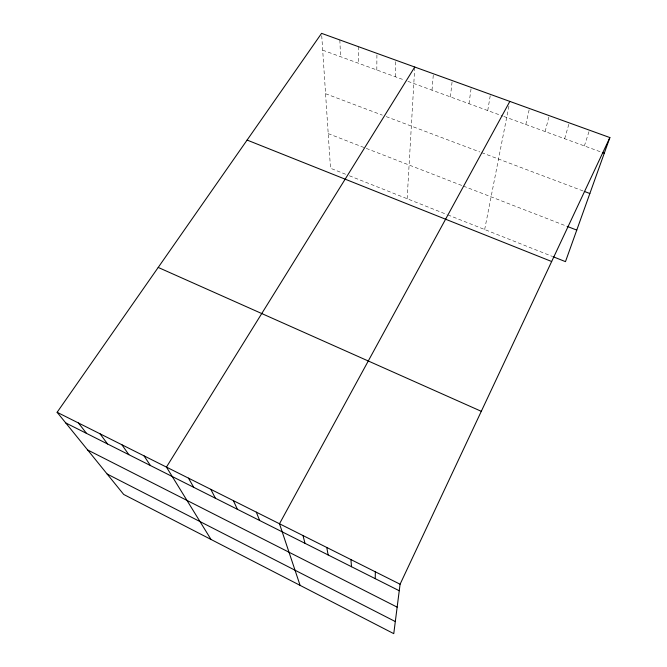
<?xml version="1.0" encoding="UTF-8"?>
<svg xmlns="http://www.w3.org/2000/svg" width="667" height="667" viewBox="0 0 667 667"><rect width="100%" height="100%" fill="white"/><g stroke="black" fill="none" stroke-linecap="round" stroke-linejoin="round"><path stroke-width="0.5" stroke-dasharray="3.33 2.5" d="M376.822 69.968L376.922 53.352M395.223 76.705L395.739 60.155M407.145 198.716L414.757 67.034M432.016 90.17L433.392 73.77M450.408 96.898L452.218 80.574M468.984 103.702L471.236 87.452M487.744 110.564L490.445 94.389M484.667 229.523L509.054 105.428M525.813 124.496L529.44 108.488M545.139 131.566L549.241 115.649M564.649 138.711L569.243 122.878M584.367 145.923L589.461 130.182M322.695 50.158L404.019 79.923M407.937 81.357L502.893 116.108M503.843 116.458L601.434 152.168M325.571 93.722L382.324 115.149M386.176 116.6L479.84 151.968M481.699 152.668L583.342 191.054M328.206 133.617L462.456 185.734M463.382 186.085L566.1 225.963M345.573 174.254L330.498 168.259L321.644 34.342M349.375 175.763L446.898 214.516M447.807 214.874L551.942 256.261M339.845 39.953L340.554 56.695M358.287 46.623L358.596 63.298"/><path stroke-width="1" d="M375.238 578.656L375.329 571.811M609.88 137.569L400.083 584.225L393.763 633.65L123.695 494.447L57.12 412.289L321.577 33.35L609.88 137.569L565.474 261.639L552.91 256.645M509.846 101.401L279.49 523.77L300.1 585.376M414.757 67.034L166.442 467.092L211.022 539.461M602.384 152.518L604.277 153.21M584.275 191.404L589.853 193.513M567.075 226.338L576.763 230.098M247.107 140.07L551.659 261.514M158.212 267.434L481.299 411.322M57.12 412.289L400.083 584.225M65.741 422.928L399.25 590.745M87.635 449.958L397.157 607.145M107.154 474.037L395.314 621.561M78.439 422.978L86.518 433.383M100.017 433.8L107.554 443.972M121.878 444.756L128.856 454.686M144.014 455.853L150.417 465.533M188.478 478.139L193.697 487.31M210.797 489.336L215.408 498.241M233.408 500.667L237.394 509.305M256.303 512.139L259.655 520.502M302.985 535.543L305.011 543.322M326.78 547.474L328.122 554.952M350.892 559.563L351.534 566.733"/></g></svg>
